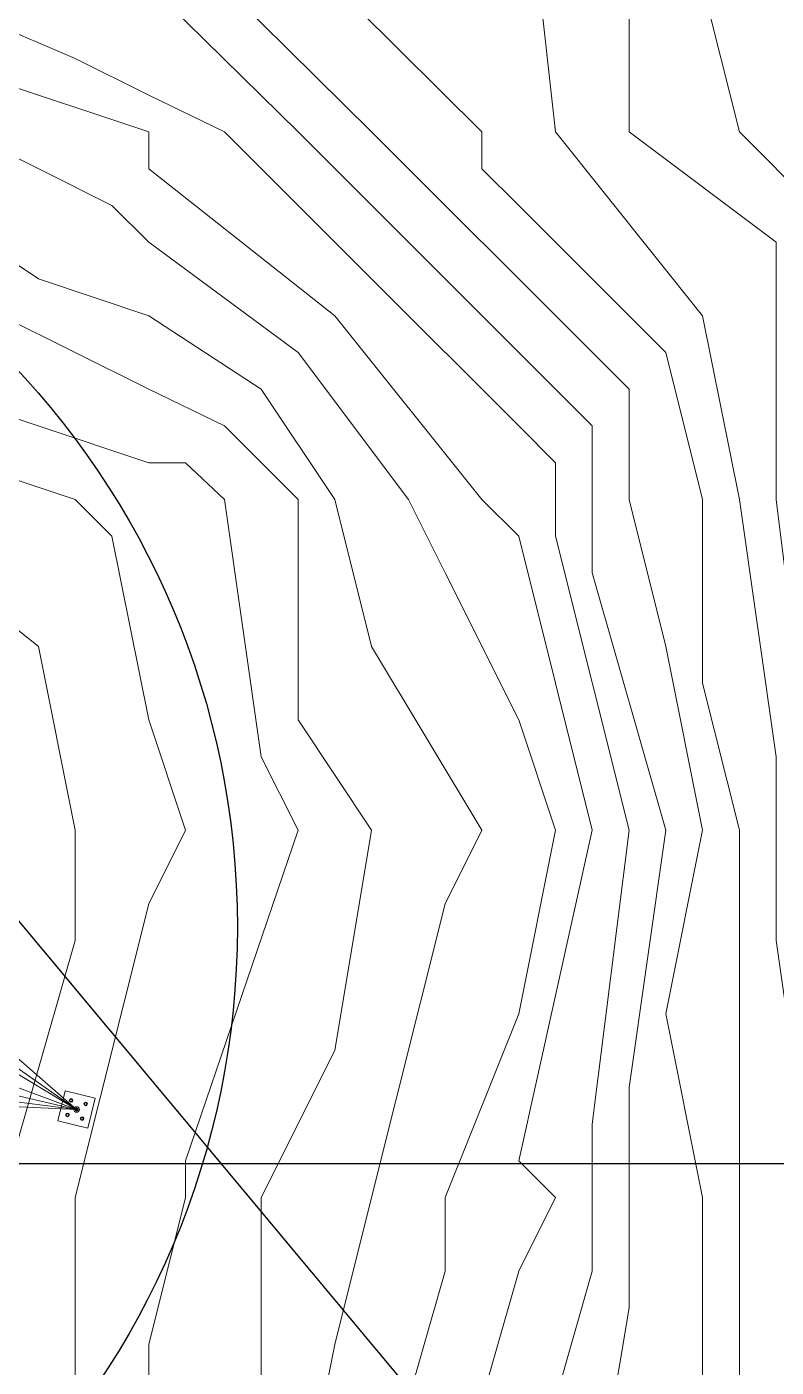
# Model space of a CAD drawing. Header units: millimetres. Extents: x 551 to 27551, y 6116 to 15116.
# Drawn here: x 6925 to 7411, y 13484 to 14353 of the extents above; entities that cross this region are included whole.
import ezdxf

# ---------------------------------------------------------------- set-up
doc = ezdxf.new("R2010")
doc.units = ezdxf.units.MM
for name, color, linetype, lineweight in [('1ST', 51, 'Continuous', 18), ('3RD', 140, 'Continuous', 13), ('4TH DETAILS', 125, 'Continuous', 9)]:
    doc.layers.add(name, color=color, linetype=linetype, lineweight=lineweight)
doc.layers.add('LAYOUT', color=83, linetype='Continuous', plot=False)

msp = doc.modelspace()

# ---------------------------------------------------------------- hatches: boundary and pattern name
at = {"layer": '3RD'}
h = msp.add_hatch(color=256, dxfattribs=at)
h.dxf.hatch_style = 1
h.paths.add_polyline_path([(6958.152, 13650.655, 0.6931316), (6956.606, 13651.713), (6957.181, 13650.894), (6956.221, 13651.176, 0.0111176), (6956.21, 13651.134, 1)])
h.paths.add_polyline_path([(6957.181, 13650.894), (6956.606, 13651.713, 0.02647), (6956.523, 13651.648)], flags=16)
h.paths.add_polyline_path([(6957.181, 13650.894), (6956.523, 13651.648, 0.0170499), (6956.473, 13651.601)], flags=16)
h.paths.add_polyline_path([(6956.473, 13651.601, 0.0460346), (6956.356, 13651.46), (6957.181, 13650.894)], flags=17)
h.paths.add_polyline_path([(6957.181, 13650.894), (6956.356, 13651.46, 0.0328959), (6956.289, 13651.346)], flags=16)
h.paths.add_polyline_path([(6956.289, 13651.346, 0.0252906), (6956.247, 13651.254), (6957.181, 13650.894)], flags=17)
h.paths.add_polyline_path([(6956.247, 13651.254, 0.020499), (6956.221, 13651.176), (6957.181, 13650.894)], flags=17)
h = msp.add_hatch(dxfattribs=at)
h.set_pattern_fill('ANGLE', color=256, scale=4, angle=-13.833015)
h.set_pattern_definition([(346.166985, (-43480.302, 182169.158), (6.6802585, 27.129647), [20.32, -7.62]), (76.166985, (-43480.302, 182169.158), (-27.129647, 6.6802585), [20.32, -7.62])])
h.paths.add_polyline_path([(6957.87, 13651.619, 0.5759623), (6956.21, 13651.134, 1), (6958.152, 13650.655, 0.0146113), (6958.164, 13650.713), (6957.181, 13650.894)])
h.paths.add_polyline_path([(6957.99, 13651.481, 0.0457406), (6957.87, 13651.619), (6957.181, 13650.894)], flags=17)
h.paths.add_polyline_path([(6958.101, 13651.285, 0.0566152), (6957.99, 13651.481), (6957.181, 13650.894)], flags=17)
h.paths.add_polyline_path([(6958.155, 13651.117, 0.0441535), (6958.101, 13651.285), (6957.181, 13650.894)], flags=17)
h.paths.add_polyline_path([(6958.173, 13651.018, 0.0251805), (6958.155, 13651.117), (6957.181, 13650.894)], flags=17)
h.paths.add_polyline_path([(6958.181, 13650.898, 0.0299292), (6958.173, 13651.018), (6957.181, 13650.894)], flags=17)
h.paths.add_polyline_path([(6958.181, 13650.898), (6957.181, 13650.894), (6958.17, 13650.75, 0.037297)], flags=17)

# ---------------------------------------------------------------- linework, layer by layer
at = {"layer": '1ST', "color": 244, "lineweight": 30, "true_color": 0x991b1e}
msp.add_circle((6531.7, 13769.252), 529.701, dxfattribs=at)
at = {"layer": '3RD'}
for p, q in [((6957.181, 13650.894), (6735.88, 13843.892)), ((6772.622, 13780.252), (6957.181, 13650.894)), ((6751.799, 13727.997), (6957.181, 13650.894)), ((6765.71, 13695.24), (6957.181, 13650.894)), ((6714.027, 13681.807), (6957.181, 13650.894)), ((6707.44, 13662.007), (6957.181, 13650.894))]:
    msp.add_line(p, q, dxfattribs=at)
msp.add_lwpolyline([(6735.88, 13784.495), (6957.181, 13650.894)], dxfattribs=at)
msp.add_lwpolyline([(6949.862, 13662.995), (6969.281, 13658.214), (6964.5, 13638.794), (6945.08, 13643.575)], close=True, dxfattribs=at)
for centre, radius in [((6953.619, 13656.783), 1.2), ((6953.619, 13656.783), 0.8), ((6963.069, 13654.456), 1.2), ((6951.292, 13647.333), 1.2), ((6951.292, 13647.333), 0.8), ((6957.181, 13650.894), 1.794), ((6957.181, 13650.894), 1), ((6963.069, 13654.456), 0.8), ((6960.742, 13645.006), 1.2), ((6960.742, 13645.006), 0.8)]:
    msp.add_circle(centre, radius, dxfattribs=at)
at = {"layer": '4TH DETAILS'}
for points in [[(7386.895, 12687.559), (7243.823, 12926.013), (7339.204, 13140.621), (7363.049, 13259.848), (7363.049, 13379.075), (7386.895, 13450.611), (7386.895, 13593.683), (7386.895, 13736.755), (7386.895, 13832.136), (7363.049, 13927.518), (7363.049, 14046.745), (7339.204, 14142.126), (7243.823, 14237.508), (7219.977, 14261.353), (7219.977, 14285.198), (7003.966, 14499.807), (6980.121, 14499.807)], [(7434.585, 13593.683), (7410.74, 13760.6), (7410.74, 13832.136), (7410.74, 13879.827), (7386.895, 14046.745), (7363.049, 14165.971), (7267.668, 14285.198), (7243.823, 14499.807), (7482.276, 14404.425)], [(7243.823, 12830.631), (7219.977, 12926.013), (7243.823, 13045.239), (7291.513, 13140.621), (7315.359, 13307.538), (7339.204, 13379.075), (7363.049, 13474.456), (7363.049, 13593.683), (7339.204, 13712.91), (7363.049, 13832.136), (7339.204, 13951.363), (7315.359, 14046.745), (7315.359, 14118.281), (7243.823, 14189.817), (7196.132, 14237.508), (7148.441, 14285.198), (7003.966, 14428.27)], [(7434.585, 13855.982), (7410.74, 14046.745), (7410.74, 14213.662), (7315.359, 14285.198), (7315.359, 14428.27), (7482.276, 14380.58)], [(7219.977, 12711.404), (7148.441, 12926.013), (7196.132, 13092.93), (7196.132, 13140.621), (7196.132, 13188.312), (7243.823, 13379.075), (7291.513, 13545.992), (7291.513, 13593.683), (7291.513, 13641.374), (7315.359, 13832.136), (7267.668, 14022.899), (7267.668, 14046.745), (7267.668, 14070.59), (7243.823, 14094.435), (7148.441, 14189.817), (7053.06, 14285.198), (7003.966, 14309.044), (6956.276, 14332.889), (6789.358, 14404.425)], [(7243.823, 12759.095), (7172.287, 12926.013), (7243.823, 13140.621), (7243.823, 13164.466), (7267.668, 13331.384), (7291.513, 13379.075), (7315.359, 13522.147), (7315.359, 13593.683), (7315.359, 13665.219), (7339.204, 13832.136), (7291.513, 13999.054), (7291.513, 14046.745), (7291.513, 14094.435), (7243.823, 14142.126), (7172.287, 14213.662), (7100.75, 14285.198), (7003.966, 14380.58)], [(7172.287, 12759.095), (7124.596, 12926.013), (7148.441, 13045.239), (7172.287, 13140.621), (7172.287, 13236.002), (7196.132, 13379.075), (7243.823, 13545.992), (7267.668, 13593.683), (7243.823, 13617.528), (7291.513, 13832.136), (7243.823, 14022.899), (7219.977, 14046.745), (7124.596, 14165.971), (7003.966, 14261.353), (7003.966, 14285.198), (6789.358, 14356.734)], [(7148.441, 13379.075), (7196.132, 13545.992), (7196.132, 13593.683), (7243.823, 13712.91), (7267.668, 13832.136), (7243.823, 13903.672), (7196.132, 13999.054), (7172.287, 14046.745), (7100.75, 14142.126), (7003.966, 14213.662), (6980.121, 14237.508), (6884.74, 14285.198), (6789.358, 14309.044), (6741.667, 14309.044), (6550.904, 14332.889), (6503.214, 14332.889), (6312.451, 14332.889), (6264.76, 14332.889), (6145.533, 14285.198), (6097.843, 14261.353), (6050.152, 14237.508), (5857.986, 14165.971)], [(7076.905, 12854.477), (7053.06, 12926.013), (7076.905, 12973.703), (7076.905, 13140.621), (7076.905, 13307.538), (7100.75, 13379.075), (7124.596, 13498.301), (7148.441, 13593.683), (7196.132, 13784.446), (7219.977, 13832.136), (7148.441, 13951.363), (7124.596, 14046.745), (7076.905, 14118.281), (7003.966, 14165.971), (6932.43, 14189.817), (6789.358, 14285.198), (6550.904, 14309.044), (6527.059, 14309.044), (6312.451, 14309.044), (6288.606, 14309.044), (6240.915, 14285.198), (6097.843, 14213.662), (5978.616, 14165.971), (5857.986, 14118.281)], [(7053.06, 12687.559), (7027.812, 12926.013), (7053.06, 13140.621), (7053.06, 13331.384), (7053.06, 13379.075), (7076.905, 13426.765), (7076.905, 13593.683), (7124.596, 13689.064), (7148.441, 13832.136), (7100.75, 13903.672), (7100.75, 14046.745), (7053.06, 14094.435), (7003.966, 14118.281), (6908.585, 14165.971), (6789.358, 14213.662), (6741.667, 14237.508), (6550.904, 14261.353), (6312.451, 14261.353), (6097.843, 14165.971), (5905.677, 14094.435)], [(5905.677, 14046.745), (6097.843, 14118.281), (6240.915, 14189.817), (6312.451, 14213.662), (6503.214, 14213.662), (6550.904, 14237.508), (6693.977, 14189.817), (6789.358, 14165.971), (6860.894, 14118.281), (7003.966, 14070.59), (7027.812, 14070.59), (7053.06, 14046.745), (7076.905, 13879.827), (7100.75, 13832.136), (7027.812, 13617.528), (7027.812, 13593.683), (7003.966, 13498.301), (7003.966, 13379.075), (7003.966, 13355.229), (7003.966, 13140.621), (6980.121, 12949.858), (6980.121, 12926.013), (7003.966, 12711.404)], [(6264.76, 13426.765), (6217.069, 13593.683), (6217.069, 13712.91), (6145.533, 13832.136), (6145.533, 13999.054), (6169.379, 14046.745), (6336.296, 14118.281), (6383.987, 14118.281), (6550.904, 14142.126), (6622.441, 14118.281), (6789.358, 14046.745), (6813.203, 14046.745), (6932.43, 13951.363), (6956.276, 13832.136), (6956.276, 13760.6), (6908.585, 13593.683), (6908.585, 13498.301), (6908.585, 13379.075)], [(6813.203, 14094.435), (6956.276, 14046.745), (6980.121, 14022.899), (7003.966, 13903.672), (7027.812, 13832.136), (7003.966, 13784.446), (6956.276, 13593.683), (6956.276, 13545.992), (6956.276, 13379.075)]]:
    msp.add_lwpolyline(points, dxfattribs=at)
msp.add_lwpolyline([(7601.503, 14380.58), (7696.884, 14356.734), (7911.493, 14285.198), (7935.338, 14285.198), (7959.183, 14285.198), (7959.183, 14237.508), (8006.874, 14046.745), (7935.338, 13879.827), (7887.647, 13832.136), (7816.111, 13712.91), (7744.575, 13593.683), (7696.884, 13545.992), (7601.503, 13498.301), (7577.658, 13593.683), (7506.122, 13641.374), (7482.276, 13832.136), (7482.276, 13855.982), (7434.585, 14046.745), (7434.585, 14237.508), (7386.895, 14285.198), (7363.049, 14380.58), (7482.276, 14332.889)], close=True, dxfattribs=at)
at = {"layer": 'LAYOUT'}
for points in [[(5800.723, 15115.853), (9550.723, 10615.853)], [(550.723, 13615.853), (9550.723, 13615.853)]]:
    msp.add_lwpolyline(points, dxfattribs=at)

doc.saveas('drawing.dxf')
